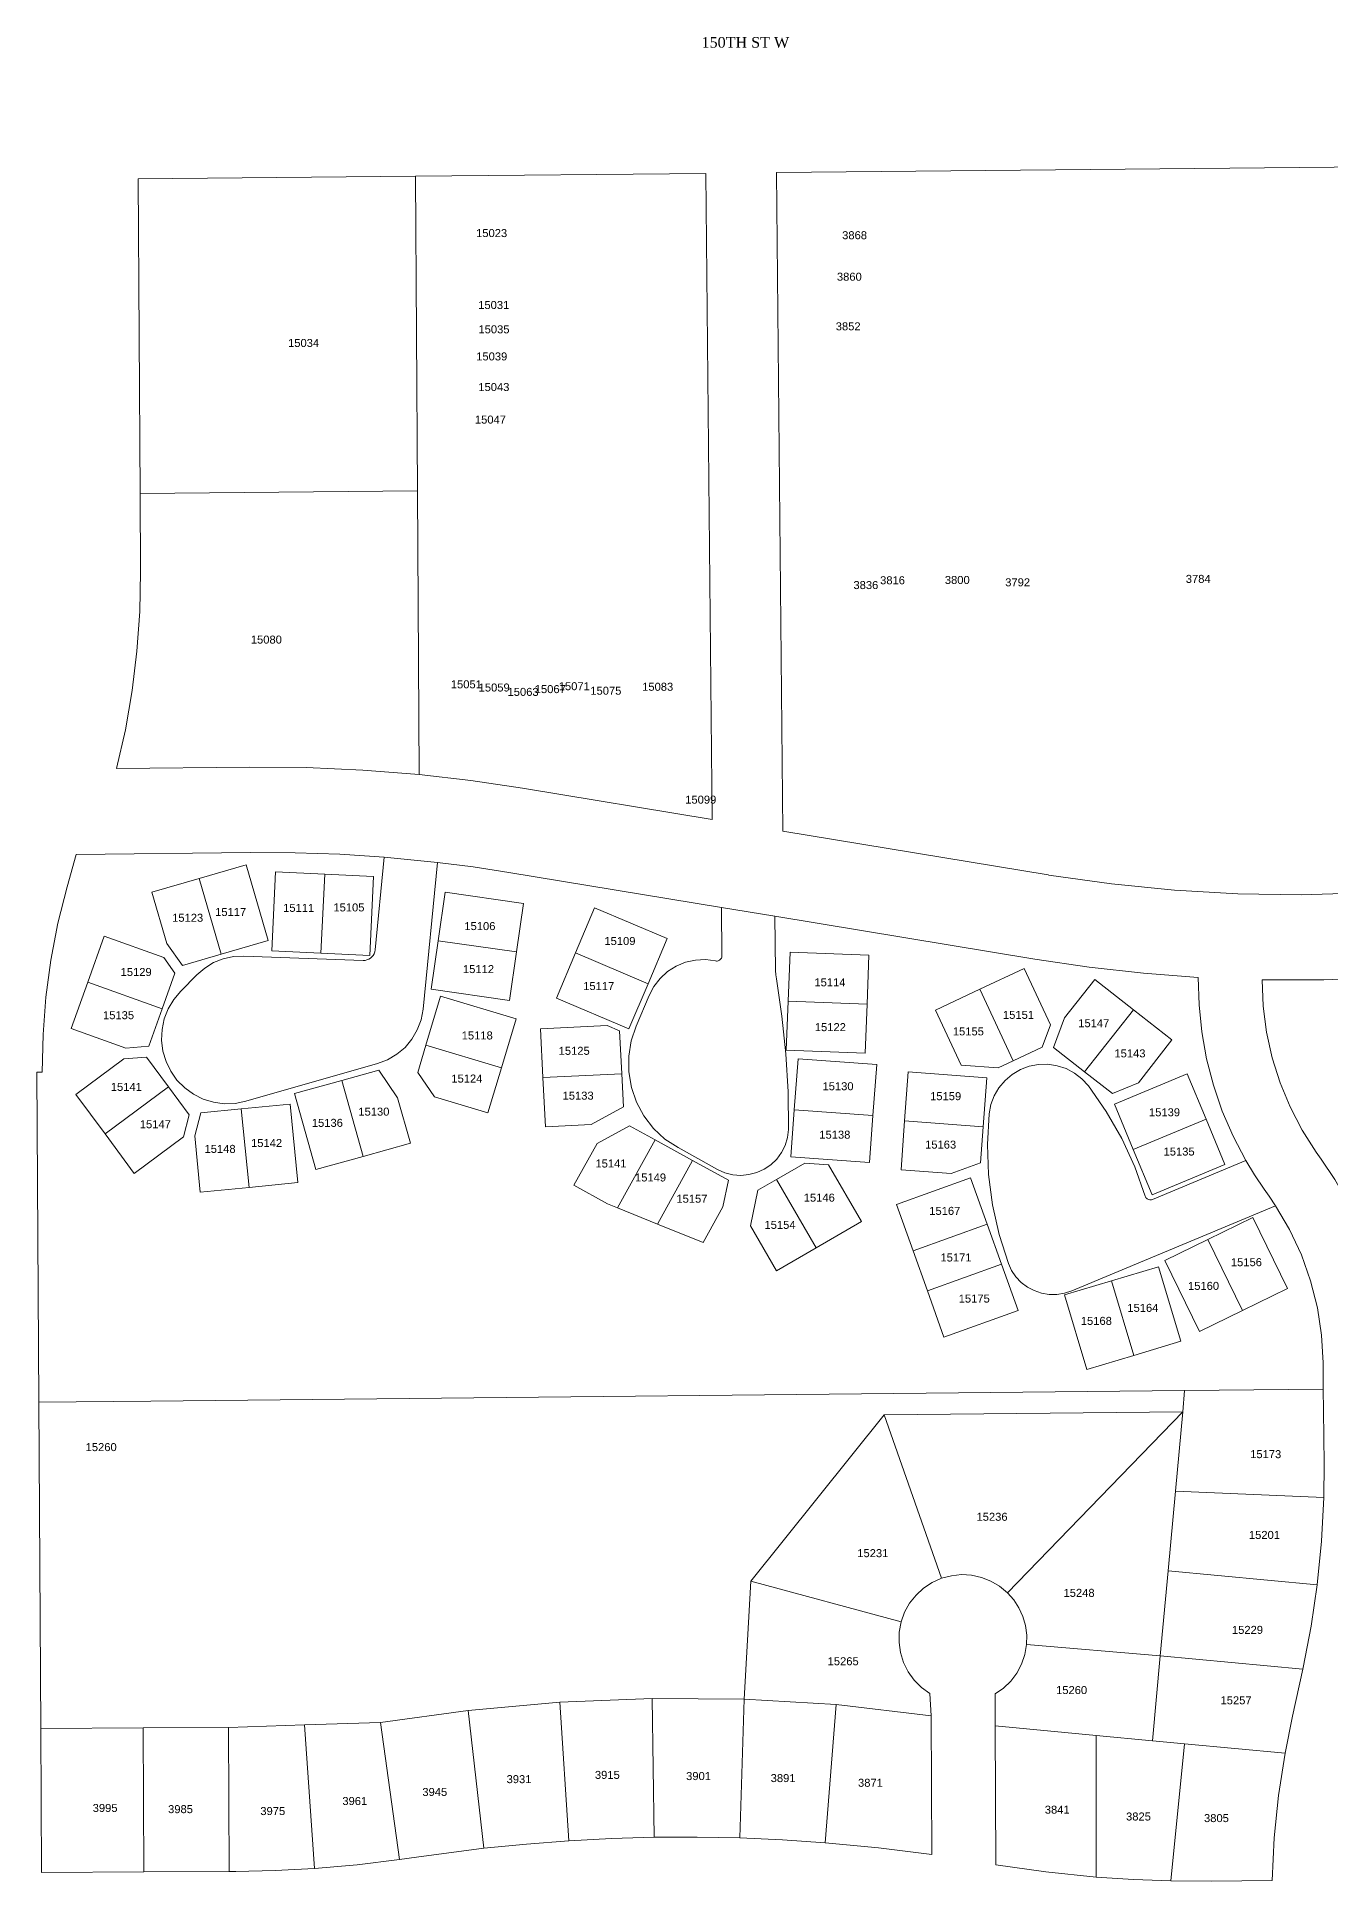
# Model space of a CAD drawing. Header units: feet. Extents: x 865220 to 5696323, y -2240498 to 1923703.
# Drawn here: x 2846432 to 2847644, y 958802 to 960531 of the extents above; entities that cross this region are included whole.
import ezdxf
from ezdxf.enums import TextEntityAlignment as Align

# ---------------------------------------------------------------- set-up
doc = ezdxf.new("R2010")
doc.units = ezdxf.units.FT
doc.header["$LTSCALE"] = 0.015
doc.header["$MEASUREMENT"] = 0
for name, color, linetype in [('Dakota County Addresses', 7, 'Continuous'), ('Dakota County Parcels', 7, 'Continuous'), ('STREET NAME', 7, 'Continuous')]:
    doc.layers.add(name, color=color, linetype=linetype)
doc.styles.add('Dimensions 100', font='arial.ttf')
doc.styles.get("Standard").update_dxf_attribs({"font": 'times.ttf'})

# ---------------------------------------------------------------- blocks, each defined once
blk = doc.blocks.new('ACMAP_ANN_TEMPLATE_Dakota County Addresses')
at = {"layer": 'Dakota County Addresses', "style": 'Dimensions 100'}
blk.add_attdef('DakotaCountyAddress', text='', height=50, dxfattribs=at).set_placement((0, 0), align=Align.CENTER)

msp = doc.modelspace()

# ---------------------------------------------------------------- linework, layer by layer
at = {"layer": 'Dakota County Parcels', "lineweight": 5}
for p, q in [((2846526.6, 960398), (2846786.6, 960400.4)), ((2846786.6, 960400.4), (2847058.9, 960403)), ((2846786.6, 960400.4), (2846788.3, 960105.5)), ((2847064.7, 959797.5), (2847058.9, 960403)), ((2847124.9, 960403.7), (2847756.5, 960409.7)), ((2847130.8, 959786.6), (2847124.9, 960403.7)), ((2846528.3, 960103), (2846526.6, 960398)), ((2846788.3, 960105.5), (2846528.3, 960103)), ((2846788.3, 960105.5), (2846789.9, 959839.6)), ((2846528.8, 960029.7), (2846528.3, 960103)), ((2846631, 959846.4), (2846506.3, 959845.1)), ((2846886.9, 959826.9), (2847064.7, 959797.5)), ((2847130.8, 959786.6), (2847379.8, 959745.5)), ((2846459.9, 959734.3), (2846468.4, 959764.7)), ((2846631.9, 959766.5), (2846468.4, 959764.7)), ((2846757.2, 959762.2), (2846748.7, 959675.2)), ((2846757.2, 959762.2), (2846807, 959757.3)), ((2846539.4, 959729.3), (2846583.6, 959742.2)), ((2846583.6, 959742.2), (2846627.7, 959755.1)), ((2846583.6, 959742.2), (2846604.4, 959671.2)), ((2846627.7, 959755.1), (2846648.5, 959684.1)), ((2846655.4, 959748.4), (2846651.8, 959674.5)), ((2846655.4, 959748.4), (2846701.4, 959746.2)), ((2846701.4, 959746.2), (2846697.7, 959672.2)), ((2846701.4, 959746.2), (2846747.3, 959743.9)), ((2846747.3, 959743.9), (2846743.7, 959670)), ((2846793.6, 959619.7), (2846807, 959757.3)), ((2846873.9, 959747.9), (2847073.5, 959715)), ((2847379.8, 959745.5), (2847380.2, 959745.4)), ((2846539.4, 959729.3), (2846553.5, 959681.3)), ((2846807.9, 959683.8), (2846814.4, 959729.3)), ((2846887.7, 959718.8), (2846814.4, 959729.3)), ((2846887.7, 959718.8), (2846881.1, 959673.3)), ((2846936.5, 959672.4), (2846954.5, 959714.8)), ((2846954.5, 959714.8), (2847022.6, 959685.8)), ((2847073.5, 959715), (2847073.9, 959669.8)), ((2847073.5, 959715), (2847123.5, 959706.7)), ((2847123.5, 959706.7), (2847124, 959656)), ((2847123.5, 959706.7), (2847367.1, 959666.5)), ((2846479.2, 959644.9), (2846494.7, 959688.2)), ((2846494.7, 959688.2), (2846550.5, 959668.2)), ((2846553.5, 959681.3), (2846568.1, 959660.6)), ((2846648.5, 959684.1), (2846604.4, 959671.2)), ((2846651.8, 959674.5), (2846697.7, 959672.2)), ((2846801.3, 959638.3), (2846807.9, 959683.8)), ((2846881.1, 959673.3), (2846807.9, 959683.8)), ((2846881.1, 959673.3), (2846874.6, 959627.7)), ((2847022.6, 959685.8), (2847004.6, 959643.5)), ((2847135.9, 959627.2), (2847137.7, 959673.1)), ((2847211.6, 959670.3), (2847137.7, 959673.1)), ((2846550.5, 959668.2), (2846560.9, 959653.5)), ((2846604.4, 959671.2), (2846568.1, 959660.6)), ((2846737.4, 959665.3), (2846625.5, 959669.3)), ((2846697.7, 959672.2), (2846743.7, 959670)), ((2846918.6, 959630.1), (2846936.5, 959672.4)), ((2846936.5, 959672.4), (2847004.6, 959643.5)), ((2847211.6, 959670.3), (2847209.9, 959624.4)), ((2847315.7, 959638.3), (2847357.3, 959657.8)), ((2847357.3, 959657.8), (2847382, 959605.1)), ((2846463.7, 959601.5), (2846479.2, 959644.9)), ((2846479.2, 959644.9), (2846548.9, 959619.9)), ((2846560.9, 959653.5), (2846548.9, 959619.9)), ((2846581.5, 959651.9), (2846566.4, 959636.7)), ((2847004.6, 959643.5), (2846986.7, 959601.2)), ((2847423.4, 959647.6), (2847395.1, 959611.6)), ((2847423.4, 959647.6), (2847459.6, 959619.2)), ((2846810.1, 959631.9), (2846796.3, 959585.9)), ((2846874.6, 959627.7), (2846801.3, 959638.3)), ((2846881, 959610.5), (2846810.1, 959631.9)), ((2846918.6, 959630.1), (2846986.7, 959601.2)), ((2847005.5, 959632.6), (2846993.3, 959603.9)), ((2847134.2, 959581.2), (2847135.9, 959627.2)), ((2847209.9, 959624.4), (2847135.9, 959627.2)), ((2847209.9, 959624.4), (2847208.1, 959578.4)), ((2847274, 959618.9), (2847315.7, 959638.3)), ((2847315.7, 959638.3), (2847347, 959571.3)), ((2846548.9, 959619.9), (2846536.4, 959585)), ((2846881, 959610.5), (2846867.1, 959564.6)), ((2846903.8, 959601.4), (2846966.1, 959604.5)), ((2846966.1, 959604.5), (2846977.9, 959599.4)), ((2847274, 959618.9), (2847298.2, 959567.2)), ((2847382, 959605.1), (2847374.2, 959584)), ((2847395.1, 959611.6), (2847384.8, 959583.8)), ((2847459.6, 959619.2), (2847413.9, 959561)), ((2847459.6, 959619.2), (2847495.8, 959590.9)), ((2846463.7, 959601.5), (2846514.9, 959583.2)), ((2846906, 959555.5), (2846903.8, 959601.4)), ((2846977.9, 959599.4), (2846979.9, 959559.1)), ((2847495.8, 959590.9), (2847464.4, 959550.8)), ((2846468, 959539.8), (2846513, 959573)), ((2846513, 959573), (2846534.2, 959574.8)), ((2846514.9, 959583.2), (2846536.4, 959585)), ((2846534.2, 959574.8), (2846554.9, 959546.8)), ((2846796.3, 959585.9), (2846788.6, 959560.3)), ((2846867.1, 959564.6), (2846796.3, 959585.9)), ((2847208.1, 959578.4), (2847134.2, 959581.2)), ((2847141.6, 959525.3), (2847145.2, 959573.2)), ((2847219, 959567.7), (2847145.2, 959573.2)), ((2847332.8, 959564.7), (2847347, 959571.3)), ((2847347, 959571.3), (2847374.2, 959584)), ((2847413.9, 959561), (2847384.8, 959583.8)), ((2846436.5, 959560.7), (2846431.5, 959560.7)), ((2846433.3, 959251.3), (2846431.5, 959560.7)), ((2846627.4, 959533.4), (2846751, 959568.7)), ((2846673.2, 959540.5), (2846717.5, 959552.9)), ((2846717.5, 959552.9), (2846752, 959562.6)), ((2846737.4, 959481.7), (2846717.5, 959552.9)), ((2846769.8, 959536.6), (2846752, 959562.6)), ((2846804.2, 959537.6), (2846788.6, 959560.3)), ((2846867.1, 959564.6), (2846854.4, 959522.4)), ((2846906, 959555.5), (2846979.9, 959559.1)), ((2846908.3, 959509.5), (2846906, 959555.5)), ((2846979.9, 959559.1), (2846981.5, 959528)), ((2847219, 959567.7), (2847215.4, 959519.9)), ((2847245.1, 959515), (2847248.5, 959560.8)), ((2847248.5, 959560.8), (2847322.3, 959555.4)), ((2847298.2, 959567.2), (2847332.8, 959564.7)), ((2847322.3, 959555.4), (2847318.9, 959509.5)), ((2847413.9, 959561), (2847439.9, 959540.6)), ((2847510.1, 959559.1), (2847441.8, 959530.6)), ((2847510.1, 959559.1), (2847527.8, 959516.6)), ((2846495.4, 959502.8), (2846468, 959539.8)), ((2846495.4, 959502.8), (2846554.9, 959546.8)), ((2846554.9, 959546.8), (2846574.3, 959520.5)), ((2846693.2, 959469.3), (2846673.2, 959540.5)), ((2846781.7, 959494.1), (2846769.8, 959536.6)), ((2846854.4, 959522.4), (2846804.2, 959537.6)), ((2847464.4, 959550.8), (2847439.9, 959540.6)), ((2846568.9, 959500), (2846574.3, 959520.5)), ((2846579.5, 959500.9), (2846585.2, 959522.6)), ((2846623.2, 959526.3), (2846585.2, 959522.6)), ((2846669, 959530.8), (2846623.2, 959526.3)), ((2846630.5, 959452.7), (2846623.2, 959526.3)), ((2846676.2, 959457.2), (2846669, 959530.8)), ((2846951.1, 959511.6), (2846981.5, 959528)), ((2847138.4, 959481.4), (2847141.6, 959525.3)), ((2847215.4, 959519.9), (2847141.6, 959525.3)), ((2847215.4, 959519.9), (2847212.2, 959476)), ((2846522.7, 959465.8), (2846495.4, 959502.8)), ((2846584.7, 959448.2), (2846579.5, 959500.9)), ((2846908.3, 959509.5), (2846951.1, 959511.6)), ((2846956.8, 959493.9), (2846987.3, 959510.3)), ((2846987.3, 959510.3), (2847011.1, 959497.2)), ((2847241.8, 959469.1), (2847245.1, 959515)), ((2847245.1, 959515), (2847318.9, 959509.5)), ((2847318.9, 959509.5), (2847316.4, 959475.6)), ((2847527.8, 959516.6), (2847459.5, 959488.1)), ((2847527.8, 959516.6), (2847545.5, 959474.2)), ((2846522.7, 959465.8), (2846568.9, 959500)), ((2846781.7, 959494.1), (2846737.4, 959481.7)), ((2846935.1, 959454.6), (2846956.8, 959493.9)), ((2846976, 959433.5), (2847011.1, 959497.2)), ((2847011.1, 959497.2), (2847046.2, 959477.9)), ((2847032.7, 959489.9), (2847069.7, 959469.5)), ((2847631.1, 959485.8), (2847635.8, 959479.2)), ((2846737.4, 959481.7), (2846693.2, 959469.3)), ((2847013.3, 959418.3), (2847046.2, 959477.9)), ((2847046.2, 959477.9), (2847079.9, 959459.3)), ((2847125.1, 959460.1), (2847151.6, 959475.4)), ((2847212.2, 959476), (2847138.4, 959481.4)), ((2847173.8, 959473.8), (2847151.6, 959475.4)), ((2847204.6, 959420.6), (2847173.8, 959473.8)), ((2847241.8, 959469.1), (2847288.7, 959465.6)), ((2847288.7, 959465.6), (2847316.4, 959475.6)), ((2847545.5, 959474.2), (2847477.3, 959445.7)), ((2847565, 959478), (2847477.4, 959441.4)), ((2846630.5, 959452.7), (2846584.7, 959448.2)), ((2846676.2, 959457.2), (2846630.5, 959452.7)), ((2846966.6, 959437.2), (2846935.1, 959454.6)), ((2847074.8, 959434.5), (2847079.9, 959459.3)), ((2847100.7, 959416.5), (2847107.6, 959449.9)), ((2847107.6, 959449.9), (2847125.1, 959460.1)), ((2847162.2, 959396), (2847125.1, 959460.1)), ((2847237.4, 959436.6), (2847307, 959461.6)), ((2847307, 959461.6), (2847322.6, 959418.3)), ((2847582.2, 959451.1), (2847586.9, 959444.5)), ((2846976, 959433.5), (2846966.6, 959437.2)), ((2847013.3, 959418.3), (2846976, 959433.5)), ((2847056.3, 959401), (2847074.8, 959434.5)), ((2847253, 959393.3), (2847237.4, 959436.6)), ((2847401.9, 959355.6), (2847593, 959435.5)), ((2847586.9, 959444.5), (2847593, 959435.5)), ((2847056.3, 959401), (2847013.3, 959418.3)), ((2847125, 959374.5), (2847100.7, 959416.5)), ((2847204.6, 959420.6), (2847162.2, 959396)), ((2847253, 959393.3), (2847322.6, 959418.3)), ((2847322.6, 959418.3), (2847336.1, 959380.7)), ((2847529.4, 959403.8), (2847571.6, 959424.5)), ((2847604.1, 959358), (2847571.6, 959424.5)), ((2847489, 959384), (2847529.4, 959403.8)), ((2847561.9, 959337.3), (2847529.4, 959403.8)), ((2847162.2, 959396), (2847125, 959374.5)), ((2847266.5, 959355.7), (2847253, 959393.3)), ((2847266.5, 959355.7), (2847336.1, 959380.7)), ((2847336.1, 959380.7), (2847351.7, 959337.4)), ((2847521.5, 959317.5), (2847489, 959384)), ((2847439.1, 959365.2), (2847395, 959352)), ((2847483.2, 959378.3), (2847439.1, 959365.2)), ((2847460, 959295.2), (2847439.1, 959365.2)), ((2847504.1, 959308.4), (2847483.2, 959378.3)), ((2847282, 959312.4), (2847266.5, 959355.7)), ((2847415.9, 959282.1), (2847395, 959352)), ((2847604.1, 959358), (2847561.9, 959337.3)), ((2847282, 959312.4), (2847351.7, 959337.4)), ((2847561.9, 959337.3), (2847521.5, 959317.5)), ((2847460, 959295.2), (2847415.9, 959282.1)), ((2847504.1, 959308.4), (2847460, 959295.2)), ((2847637.7, 959263.6), (2847637.5, 959288.3)), ((2847505.9, 959242.3), (2847507.7, 959262.3)), ((2847507.7, 959262.3), (2847637.7, 959263.6)), ((2847637.9, 959243.6), (2847637.7, 959263.6)), ((2846435.1, 958945.5), (2846433.3, 959251.3)), ((2847225.9, 959239.4), (2847505.9, 959242.3)), ((2847341.5, 959072.8), (2847505.9, 959242.3)), ((2847499, 959167.8), (2847505.9, 959242.3)), ((2847638.5, 959193.6), (2847637.9, 959243.6)), ((2847100.9, 959083.6), (2847225.9, 959239.4)), ((2847225.9, 959239.4), (2847279.8, 959086.3)), ((2847638.2, 959162), (2847638.5, 959193.6)), ((2847492.2, 959093.3), (2847499, 959167.8)), ((2847499, 959167.8), (2847638.2, 959162)), ((2847484.8, 959013.6), (2847492.2, 959093.3)), ((2847492.2, 959093.3), (2847632, 959080.2)), ((2847094.7, 958972.9), (2847100.9, 959083.6)), ((2847100.9, 959083.6), (2847241.9, 959045.4)), ((2847359.5, 959024.2), (2847484.8, 959013.6)), ((2847477.5, 958934), (2847484.8, 959013.6)), ((2847484.8, 959013.6), (2847618.4, 959001.1)), ((2847608.8, 958957.1), (2847618.4, 959001.1)), ((2847618.4, 959001.1), (2847618.8, 959002.7)), ((2846836, 958962.5), (2846922, 958970.1)), ((2846922, 958970.1), (2847008.3, 958973.6)), ((2846930.4, 958840.4), (2846922, 958970.1)), ((2847008.3, 958973.6), (2847094.7, 958972.9)), ((2847010.4, 958843.6), (2847008.3, 958973.6)), ((2847090.5, 958843), (2847094.7, 958972.9)), ((2847094.7, 958972.9), (2847180.9, 958968.1)), ((2847170.5, 958838.5), (2847180.9, 958968.1)), ((2847180.9, 958968.1), (2847270, 958957.4)), ((2847270, 958957.4), (2847268.7, 958978.4)), ((2847330, 958947.9), (2847329.9, 958977.9)), ((2846611.1, 958946.5), (2846682.5, 958948.9)), ((2846682.5, 958948.9), (2846753.6, 958951.3)), ((2846691.8, 958814.3), (2846682.5, 958948.9)), ((2846753.6, 958951.3), (2846836, 958962.5)), ((2846771.4, 958822.6), (2846753.6, 958951.3)), ((2846850.6, 958833.3), (2846836, 958962.5)), ((2847270.5, 958827.4), (2847270, 958957.4)), ((2847330, 958947.9), (2847424.6, 958939)), ((2847330.5, 958817.9), (2847330, 958947.9)), ((2846435.1, 958945.5), (2846531.1, 958946)), ((2846435.9, 958810.5), (2846435.1, 958945.5)), ((2846531.1, 958946), (2846611.1, 958946.5)), ((2846531.9, 958811.1), (2846531.1, 958946)), ((2846611.9, 958811.5), (2846611.1, 958946.5)), ((2847424.6, 958939), (2847477.5, 958934)), ((2847424.8, 958806.3), (2847424.6, 958939)), ((2847477.5, 958934), (2847507.4, 958931.2)), ((2847494.7, 958802.7), (2847507.4, 958931.2)), ((2847507.4, 958931.2), (2847601.9, 958922.3)), ((2846850.6, 958833.3), (2846787.5, 958824.9)), ((2846435.9, 958810.5), (2846531.9, 958811.1)), ((2846531.9, 958811.1), (2846611.9, 958811.5)), ((2846611.9, 958811.5), (2846618, 958811.6)), ((2846771.4, 958822.6), (2846787.5, 958824.9)), ((2847494.7, 958802.7), (2847532.8, 958802.5)), ((2847532.8, 958802.5), (2847589.6, 958803.1))]:
    msp.add_line(p, q, dxfattribs=at)
for points in [[(2846506.3, 959845.1), (2846514.5, 959881.5), (2846520.9, 959918.2), (2846525.4, 959955.2), (2846528, 959992.4), (2846528.8, 960029.7)], [(2846631, 959846.4), (2846684, 959846.1), (2846737, 959843.8), (2846789.9, 959839.6)], [(2846789.9, 959839.6), (2846838.5, 959834), (2846886.9, 959826.9)], [(2846631.9, 959766.5), (2846673.7, 959766.3), (2846715.5, 959764.9), (2846757.2, 959762.2)], [(2846807, 959757.3), (2846840.5, 959753), (2846873.9, 959747.9)], [(2847380.2, 959745.4), (2847439, 959737), (2847498.1, 959731.1), (2847557.4, 959727.8), (2847616.8, 959726.9), (2847676.2, 959728.6), (2847735.4, 959732.8), (2847794.4, 959739.5)], [(2846459.9, 959734.3), (2846451.3, 959700.2), (2846444.7, 959665.7), (2846440, 959630.9), (2846437.3, 959595.9), (2846436.5, 959560.7)], [(2848035.3, 959710.5), (2847979.8, 959694.8), (2847923.8, 959681.3), (2847867.3, 959670), (2847810.4, 959661), (2847753.2, 959654.1), (2847695.7, 959649.5), (2847638.1, 959647.2), (2847580.5, 959647.1)], [(2846748.7, 959675.2), (2846748.4, 959673.4), (2846747.8, 959671.7), (2846746.9, 959670.1), (2846745.7, 959668.6), (2846744.3, 959667.4), (2846742.7, 959666.5), (2846741, 959665.8), (2846739.2, 959665.4), (2846737.4, 959665.3)], [(2846625.5, 959669.3), (2846615.8, 959668.9), (2846606.3, 959666.8), (2846597.2, 959663.3), (2846588.9, 959658.2), (2846581.5, 959651.9)], [(2847067.8, 959664.9), (2847058.4, 959666.1), (2847048.9, 959665.7), (2847039.6, 959663.6), (2847030.8, 959660), (2847022.8, 959654.9), (2847015.8, 959648.5), (2847009.9, 959641), (2847005.5, 959632.6)], [(2847073.9, 959669.8), (2847073.8, 959669), (2847073.6, 959668.2), (2847073.3, 959667.5), (2847072.9, 959666.8), (2847072.3, 959666.2), (2847071.7, 959665.7), (2847071, 959665.3), (2847070.2, 959665), (2847069.4, 959664.8), (2847068.6, 959664.8), (2847067.8, 959664.9)], [(2847124, 959656), (2847124.3, 959652), (2847124.9, 959648.1)], [(2847367.1, 959666.5), (2847418.1, 959659), (2847469.2, 959653.3), (2847520.5, 959649.4)], [(2847124.9, 959648.1), (2847130.1, 959613), (2847133.8, 959577.7), (2847135.9, 959542.3), (2847136.4, 959506.8)], [(2847565, 959478), (2847553.1, 959500.7), (2847543, 959524.2), (2847534.7, 959548.4), (2847528.3, 959573.1), (2847523.8, 959598.3), (2847521.2, 959623.8), (2847520.5, 959649.4)], [(2847580.5, 959647.1), (2847581.4, 959622.6), (2847584.5, 959598.2), (2847589.7, 959574.2), (2847597.1, 959550.8), (2847606.5, 959528.2), (2847617.9, 959506.4), (2847631.1, 959485.8)], [(2846566.4, 959636.7), (2846559.8, 959628.9), (2846554.6, 959620.1), (2846551, 959610.7), (2846548.9, 959600.7), (2846548.4, 959590.5), (2846549.7, 959580.4), (2846552.6, 959570.7), (2846557, 959561.5), (2846562.9, 959553.2), (2846570.1, 959546), (2846578.3, 959540), (2846587.4, 959535.4), (2846597.2, 959532.5), (2846607.2, 959531.1), (2846617.4, 959531.4), (2846627.4, 959533.4)], [(2846751, 959568.7), (2846760.4, 959572.3), (2846769.1, 959577.4), (2846776.8, 959583.9), (2846783.2, 959591.7), (2846788.2, 959600.4), (2846791.7, 959609.8), (2846793.6, 959619.7)], [(2846993.3, 959603.9), (2846988.6, 959590), (2846986.4, 959575.5), (2846986.5, 959560.8), (2846988.9, 959546.4), (2846993.7, 959532.5), (2847000.7, 959519.6), (2847009.7, 959508), (2847020.4, 959498), (2847032.7, 959489.9)], [(2847417.4, 959547.9), (2847411.4, 959554.4), (2847404.4, 959559.8), (2847396.6, 959564), (2847388.2, 959566.7), (2847379.5, 959568), (2847370.6, 959567.9), (2847361.9, 959566.2), (2847353.7, 959563.1), (2847346.1, 959558.6), (2847339.3, 959552.9), (2847333.6, 959546.1), (2847329.2, 959538.4), (2847326.1, 959530.2), (2847324.4, 959521.5)], [(2847470.7, 959444.5), (2847460.9, 959472), (2847448.7, 959498.6), (2847434.1, 959523.9), (2847417.4, 959547.9)], [(2847324.4, 959521.5), (2847322.8, 959493), (2847323.8, 959464.6), (2847327.5, 959436.3), (2847333.7, 959408.5), (2847342.4, 959381.4)], [(2847477.3, 959445.7), (2847459.5, 959488.1), (2847441.8, 959530.6)], [(2847069.7, 959469.5), (2847076.6, 959466.4), (2847084, 959464.5), (2847091.6, 959463.9), (2847099.1, 959464.6), (2847106.5, 959466.5), (2847113.4, 959469.7), (2847119.7, 959473.9), (2847125.2, 959479.2), (2847129.7, 959485.3), (2847133.1, 959492), (2847135.4, 959499.3), (2847136.4, 959506.8)], [(2847582.2, 959451.1), (2847573.3, 959464.4), (2847565, 959478)], [(2847635.8, 959479.2), (2847648.4, 959460.2), (2847659.6, 959440.3), (2847669.4, 959419.7)], [(2847477.4, 959441.4), (2847476.6, 959441.1), (2847475.8, 959441), (2847474.9, 959441), (2847474.1, 959441.2), (2847473.3, 959441.5), (2847472.6, 959441.9), (2847472, 959442.4), (2847471.4, 959443), (2847471, 959443.8), (2847470.7, 959444.5)], [(2847593, 959435.5), (2847606.1, 959413.1), (2847617.1, 959389.6), (2847625.7, 959365.1), (2847632.1, 959339.9), (2847636, 959314.3), (2847637.5, 959288.3)], [(2847342.4, 959381.4), (2847345.4, 959374.9), (2847349.5, 959368.9), (2847354.5, 959363.6), (2847360.3, 959359.3), (2847366.6, 959355.9), (2847373.5, 959353.5), (2847380.6, 959352.3), (2847387.9, 959352.3), (2847395, 959353.4), (2847401.9, 959355.6)], [(2846433.3, 959251.3), (2846538.3, 959252.4), (2847507.7, 959262.3)], [(2847632, 959080.2), (2847636.1, 959121), (2847638.2, 959162)], [(2847279.8, 959086.3), (2847271, 959082.4), (2847262.9, 959077.1), (2847255.8, 959070.5), (2847249.8, 959062.9), (2847245.1, 959054.5), (2847241.9, 959045.4)], [(2847341.5, 959072.8), (2847334.2, 959078.8), (2847326, 959083.6), (2847317.2, 959087.1), (2847307.9, 959089.1), (2847298.5, 959089.7), (2847289, 959088.7), (2847279.8, 959086.3)], [(2847359.5, 959024.2), (2847359.7, 959033.1), (2847358.5, 959042), (2847356, 959050.5), (2847352.3, 959058.6), (2847347.4, 959066.1), (2847341.5, 959072.8)], [(2847618.8, 959002.7), (2847626.3, 959041.3), (2847632, 959080.2)], [(2847241.9, 959045.4), (2847240.1, 959035.9), (2847239.9, 959026.2), (2847241.2, 959016.6), (2847244.1, 959007.4), (2847248.4, 958998.7), (2847254, 958990.9), (2847260.9, 958984), (2847268.7, 958978.4)], [(2847329.9, 958977.9), (2847337.8, 958983.3), (2847344.6, 958989.9), (2847350.3, 958997.5), (2847354.8, 959005.9), (2847357.9, 959014.9), (2847359.5, 959024.2)], [(2847608.8, 958957.1), (2847601.9, 958922.4), (2847601.9, 958922.3)], [(2847601.9, 958922.3), (2847595.7, 958882.8), (2847591.6, 958843), (2847589.6, 958803.1)], [(2847010.4, 958843.6), (2846970.4, 958842.4), (2846930.4, 958840.4)], [(2847090.5, 958843), (2847050.5, 958843.7), (2847010.4, 958843.6)], [(2846930.4, 958840.4), (2846890.5, 958837.2), (2846850.6, 958833.3)], [(2847170.5, 958838.5), (2847130.5, 958841.1), (2847090.5, 958843)], [(2847270.5, 958827.4), (2847220.6, 958833.7), (2847170.5, 958838.5)], [(2846618, 958811.6), (2846654.9, 958812.4), (2846691.8, 958814.3)], [(2846691.8, 958814.3), (2846731.7, 958817.8), (2846771.4, 958822.6)], [(2847330.5, 958817.9), (2847377.5, 958811.2), (2847424.8, 958806.3)], [(2847424.8, 958806.3), (2847459.7, 958804), (2847494.7, 958802.7)]]:
    msp.add_lwpolyline(points, dxfattribs=at)

# ---------------------------------------------------------------- block references
at = {"layer": 'Dakota County Addresses', "lineweight": 5, "xscale": 0.15, "yscale": 0.15, "zscale": 0.15}
for p, values in [((2846857.9, 960343.3), {'DakotaCountyAddress': '15023'}), ((2847198.2, 960341.3), {'DakotaCountyAddress': '3868'}), ((2847193.3, 960302.4), {'DakotaCountyAddress': '3860'}), ((2846859.9, 960275.9), {'DakotaCountyAddress': '15031'}), ((2846860.1, 960253.1), {'DakotaCountyAddress': '15035'}), ((2847192.2, 960255.9), {'DakotaCountyAddress': '3852'}), ((2846681.6, 960240.3), {'DakotaCountyAddress': '15034'}), ((2846858, 960227.7), {'DakotaCountyAddress': '15039'}), ((2846860, 960199), {'DakotaCountyAddress': '15043'}), ((2846856.8, 960168.5), {'DakotaCountyAddress': '15047'}), ((2847208.8, 960013.4), {'DakotaCountyAddress': '3836'}), ((2847233.8, 960017.9), {'DakotaCountyAddress': '3816'}), ((2847294.5, 960018.2), {'DakotaCountyAddress': '3800'}), ((2847351.1, 960016), {'DakotaCountyAddress': '3792'}), ((2847520.4, 960019.2), {'DakotaCountyAddress': '3784'}), ((2846646.7, 959962.3), {'DakotaCountyAddress': '15080'}), ((2846834.2, 959920.4), {'DakotaCountyAddress': '15051'}), ((2846860.3, 959917.4), {'DakotaCountyAddress': '15059'}), ((2846887.4, 959913.3), {'DakotaCountyAddress': '15063'}), ((2846912.9, 959915.9), {'DakotaCountyAddress': '15067'}), ((2846935.4, 959918.6), {'DakotaCountyAddress': '15071'}), ((2846965, 959914.4), {'DakotaCountyAddress': '15075'}), ((2847013.6, 959918.1), {'DakotaCountyAddress': '15083'}), ((2847054, 959812.3), {'DakotaCountyAddress': '15099'}), ((2846572.9, 959701.6), {'DakotaCountyAddress': '15123'}), ((2846613.2, 959707), {'DakotaCountyAddress': '15117'}), ((2846677, 959710.9), {'DakotaCountyAddress': '15111'}), ((2846724.1, 959711.3), {'DakotaCountyAddress': '15105'}), ((2846846.9, 959693.8), {'DakotaCountyAddress': '15106'}), ((2846978.2, 959679.8), {'DakotaCountyAddress': '15109'}), ((2846524.6, 959650.8), {'DakotaCountyAddress': '15129'}), ((2846845.6, 959653.5), {'DakotaCountyAddress': '15112'}), ((2846958.3, 959637.6), {'DakotaCountyAddress': '15117'}), ((2847175.1, 959641.1), {'DakotaCountyAddress': '15114'}), ((2846508.1, 959610.3), {'DakotaCountyAddress': '15135'}), ((2847175.5, 959599.1), {'DakotaCountyAddress': '15122'}), ((2847351.9, 959610.6), {'DakotaCountyAddress': '15151'}), ((2847422.5, 959602.8), {'DakotaCountyAddress': '15147'}), ((2846844.4, 959591.3), {'DakotaCountyAddress': '15118'}), ((2847304.9, 959595.1), {'DakotaCountyAddress': '15155'}), ((2846935.3, 959576.9), {'DakotaCountyAddress': '15125'}), ((2847456.4, 959574.5), {'DakotaCountyAddress': '15143'}), ((2846834.7, 959550.9), {'DakotaCountyAddress': '15124'}), ((2846515.4, 959543.1), {'DakotaCountyAddress': '15141'}), ((2846939, 959534.9), {'DakotaCountyAddress': '15133'}), ((2847182.7, 959543.7), {'DakotaCountyAddress': '15130'}), ((2847283.6, 959534.4), {'DakotaCountyAddress': '15159'}), ((2846747.5, 959519.9), {'DakotaCountyAddress': '15130'}), ((2847488.8, 959519.3), {'DakotaCountyAddress': '15139'}), ((2846542.6, 959508.1), {'DakotaCountyAddress': '15147'}), ((2846703.9, 959509.4), {'DakotaCountyAddress': '15136'}), ((2847179.7, 959498.3), {'DakotaCountyAddress': '15138'}), ((2846603.3, 959485), {'DakotaCountyAddress': '15148'}), ((2846646.9, 959490.5), {'DakotaCountyAddress': '15142'}), ((2847278.9, 959489), {'DakotaCountyAddress': '15163'}), ((2847502.5, 959482.5), {'DakotaCountyAddress': '15135'}), ((2846969.8, 959471.3), {'DakotaCountyAddress': '15141'}), ((2847006.9, 959458.2), {'DakotaCountyAddress': '15149'}), ((2847045.7, 959438.3), {'DakotaCountyAddress': '15157'}), ((2847165.1, 959439.3), {'DakotaCountyAddress': '15146'}), ((2847282.8, 959426.9), {'DakotaCountyAddress': '15167'}), ((2847128.3, 959413.8), {'DakotaCountyAddress': '15154'}), ((2847293.3, 959383.2), {'DakotaCountyAddress': '15171'}), ((2847565.6, 959378.8), {'DakotaCountyAddress': '15156'}), ((2847525.4, 959356.6), {'DakotaCountyAddress': '15160'}), ((2847310.4, 959344.7), {'DakotaCountyAddress': '15175'}), ((2847424.9, 959323.8), {'DakotaCountyAddress': '15168'}), ((2847468.5, 959336), {'DakotaCountyAddress': '15164'}), ((2846491.8, 959205.5), {'DakotaCountyAddress': '15260'}), ((2847583.7, 959198.9), {'DakotaCountyAddress': '15173'}), ((2847327.1, 959140.2), {'DakotaCountyAddress': '15236'}), ((2847582.5, 959123.2), {'DakotaCountyAddress': '15201'}), ((2847215.3, 959106.1), {'DakotaCountyAddress': '15231'}), ((2847408.7, 959068.9), {'DakotaCountyAddress': '15248'}), ((2847566.6, 959034.2), {'DakotaCountyAddress': '15229'}), ((2847187.5, 959004.8), {'DakotaCountyAddress': '15265'}), ((2847401.7, 958977.8), {'DakotaCountyAddress': '15260'}), ((2847555.9, 958968.2), {'DakotaCountyAddress': '15257'}), ((2846883.6, 958894.3), {'DakotaCountyAddress': '3931'}), ((2846966.4, 958898.3), {'DakotaCountyAddress': '3915'}), ((2847051.9, 958897.2), {'DakotaCountyAddress': '3901'}), ((2847131.2, 958895.3), {'DakotaCountyAddress': '3891'}), ((2847213.1, 958890.9), {'DakotaCountyAddress': '3871'}), ((2846729.6, 958873.8), {'DakotaCountyAddress': '3961'}), ((2846804.6, 958882.3), {'DakotaCountyAddress': '3945'}), ((2846495.5, 958867.3), {'DakotaCountyAddress': '3995'}), ((2846566.2, 958866.2), {'DakotaCountyAddress': '3985'}), ((2846652.7, 958864.4), {'DakotaCountyAddress': '3975'}), ((2847388.2, 958865.7), {'DakotaCountyAddress': '3841'}), ((2847464.4, 958859.3), {'DakotaCountyAddress': '3825'}), ((2847537.5, 958857.8), {'DakotaCountyAddress': '3805'})]:
    msp.add_blockref('ACMAP_ANN_TEMPLATE_Dakota County Addresses', p, dxfattribs=at).add_auto_attribs(values)

# ---------------------------------------------------------------- texts
at = {"layer": 'STREET NAME', "lineweight": 5, "ltscale": 40, "insert": (2847054.7, 960530.8), "char_height": 10, "attachment_point": 1}
msp.add_mtext('150TH ST W', dxfattribs=at)

doc.saveas('drawing.dxf')
